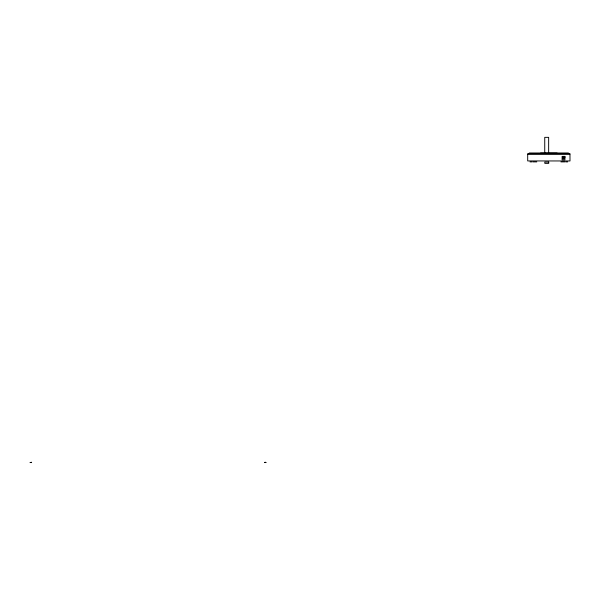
<?xml version="1.0" encoding="UTF-8"?>
<svg xmlns="http://www.w3.org/2000/svg" width="600" height="600" viewBox="0 0 600 600"><rect width="100%" height="100%" fill="white"/><g stroke="black" fill="none" stroke-linecap="round" stroke-linejoin="round"><path stroke-width="0.9" d="M265.845 462.39L264.45 462.585M563.205 157.92L563.648 157.545L563.67 158.085M563.678 158.085L563.197 157.92M529.268 152.985L568.425 152.985M540.525 153.142L557.168 153.142M570 154.005L527.692 153.938L527.692 160.935L570 160.965L569.97 153.938L527.722 154.005M564.87 157.808L564.885 157.808A1.373 1.373 0 0 0 564.577 156.945M529.98 161.887L532.028 161.887M532.89 161.887L536.798 161.887M560.895 161.887L564.803 161.887M565.673 161.887L567.72 161.887M31.628 462.255L30 462.555L31.628 462.585M264.952 462.263L265.515 462.27M264.54 462.465L266.062 462.592M548.648 152.917L548.648 137.347L544.74 137.347L544.74 152.917M563.055 156.51A1.373 1.373 0 0 1 564.308 156.683M564.923 156.375L562.11 156.405L562.11 159.84L564.923 159.84L564.923 156.375M548.73 162.075L544.748 162.075L544.83 163.373L548.73 163.373L548.73 162.075M562.868 158.58A0.998 0.998 0 0 0 564.487 157.972A0.998 0.998 0 0 0 563.153 156.87A0.998 0.998 0 0 0 562.868 158.58"/></g></svg>
